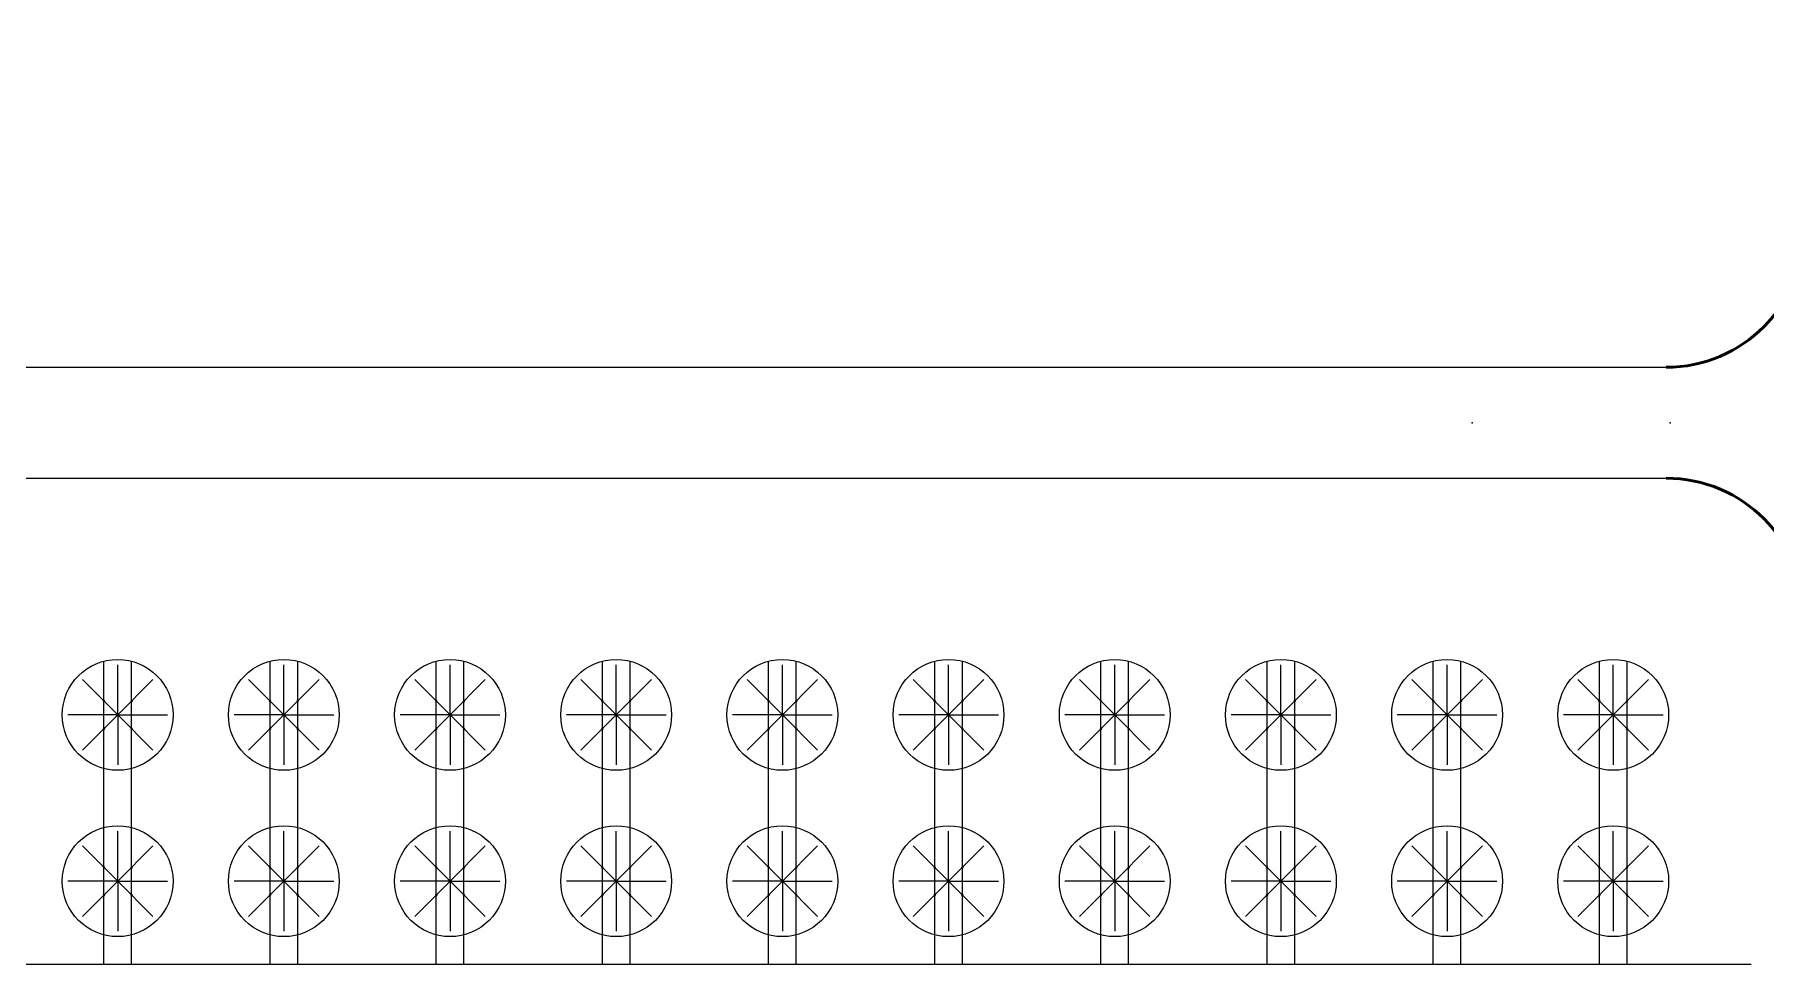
# Model space of a CAD drawing. Header units: metres. Extents: x -1021672 to -1021230, y -2826902 to -2826531.
# Drawn here: x -1021599.4 to -1021536.9, y -2826624.7 to -2826591.1 of the extents above; entities that cross this region are included whole.
import ezdxf

# ---------------------------------------------------------------- set-up
doc = ezdxf.new("R2010")
doc.units = ezdxf.units.M
for name, color, linetype in [('C-BRDG-FOUNDATION', 2, 'Continuous'), ('IRRIG-LATERAL', 6, 'Continuous'), ('PUMP-STATION-1', 40, 'Continuous'), ('TREES', 94, 'Continuous'), ('V-CTRL-BMRK', 150, 'Continuous')]:
    doc.layers.add(name, color=color, linetype=linetype)

# ---------------------------------------------------------------- blocks, each defined once
blk = doc.blocks.new('*U84')
blk.add_line((4000, -14000), (4000, 14000))
at = {"color": 2, "lineweight": 50}
for centre, start, end in [((-7000, 7000), 270, 0), ((-7000, -7000), 0, 90)]:
    blk.add_arc(centre, 5000, start, end, dxfattribs=at)
for p in [(0, 14000), (-14000, 0), (3924, -2743)]:
    blk.add_point(p)
blk = doc.blocks.new('*U85')
for p, q in [((0, 2000), (83050, 2000)), ((0, -2000), (83050, -2000))]:
    blk.add_line(p, q)
blk.add_point((83050, 0))
blk = doc.blocks.new('dripper')
at = {"layer": 'PUMP-STATION-1', "true_color": 0x7aafdf}
h = blk.add_hatch(color=143, dxfattribs=at)
h.dxf.hatch_style = 1
h.paths.add_polyline_path([(-1021243.937, -2826723.087), (-1021243.937, -2826723.101), (-1021243.929, -2826723.109), (-1021243.921, -2826723.102)])
h.paths.add_polyline_path([(-1021243.921, -2826723.102), (-1021243.929, -2826723.109), (-1021243.92, -2826723.117), (-1021243.937, -2826723.133), (-1021243.937, -2826723.147), (-1021243.906, -2826723.117)])
h.paths.add_polyline_path([(-1021243.937, -2826723.133), (-1021243.945, -2826723.125), (-1021243.952, -2826723.132), (-1021243.937, -2826723.147)])
h.paths.add_polyline_path([(-1021243.953, -2826723.117), (-1021243.937, -2826723.101), (-1021243.937, -2826723.087), (-1021243.967, -2826723.117), (-1021243.952, -2826723.132), (-1021243.945, -2826723.125)])
at = {"layer": 'PUMP-STATION-1', "true_color": 0x22346e}
h = blk.add_hatch(color=159, dxfattribs=at)
h.dxf.hatch_style = 1
h.paths.add_polyline_path([(-1021243.937, -2826723.101), (-1021243.953, -2826723.117), (-1021243.945, -2826723.125), (-1021243.937, -2826723.117)])
h.paths.add_polyline_path([(-1021243.937, -2826723.101), (-1021243.937, -2826723.117), (-1021243.929, -2826723.109)])
h.paths.add_polyline_path([(-1021243.92, -2826723.117), (-1021243.929, -2826723.109), (-1021243.937, -2826723.117), (-1021243.937, -2826723.133)])
h.paths.add_polyline_path([(-1021243.937, -2826723.117), (-1021243.945, -2826723.125), (-1021243.937, -2826723.133)])
at = {"layer": 'PUMP-STATION-1', "flags": 128}
for points in [[(-1021243.906, -2826723.117), (-1021243.937, -2826723.087), (-1021243.967, -2826723.117), (-1021243.937, -2826723.147)], [(-1021243.92, -2826723.117), (-1021243.937, -2826723.101), (-1021243.953, -2826723.117), (-1021243.937, -2826723.133)]]:
    blk.add_lwpolyline(points, close=True, dxfattribs=at)
blk = doc.blocks.new('*U2214')
at = {"layer": 'PUMP-STATION-1'}
blk.add_blockref('dripper', (1021243.937, 2826723.117), dxfattribs=at)
blk = doc.blocks.new('*U2215')
at = {"layer": 'PUMP-STATION-1', "color": 0, "linetype": 'ByBlock', "lineweight": -2, "transparency": 16777216}
for p, rotation in [((-1021244.937, -2826723.117), 90.00000000000001), ((-1021244.937, -2826724.117), 180), ((-1021243.937, -2826724.117), 270)]:
    blk.add_blockref('*U2214', p, dxfattribs=dict(at, rotation=rotation))
blk.add_blockref('*U2214', (-1021243.937, -2826723.117), dxfattribs=at)
blk = doc.blocks.new('*U2216')
at = {"layer": 'PUMP-STATION-1'}
blk.add_blockref('dripper', (1021243.937, 2826723.117), dxfattribs=at)
blk = doc.blocks.new('*U2217')
at = {"layer": 'PUMP-STATION-1', "color": 0, "linetype": 'ByBlock', "lineweight": -2, "transparency": 16777216}
for p, rotation in [((-1021244.937, -2826723.117), 90.00000000000001), ((-1021244.937, -2826724.117), 180), ((-1021243.937, -2826724.117), 270)]:
    blk.add_blockref('*U2216', p, dxfattribs=dict(at, rotation=rotation))
blk.add_blockref('*U2216', (-1021243.937, -2826723.117), dxfattribs=at)
blk = doc.blocks.new('*U2190')
at = {"layer": 'PUMP-STATION-1'}
blk.add_blockref('dripper', (1021243.937, 2826723.117), dxfattribs=at)
blk = doc.blocks.new('*U2191')
at = {"layer": 'PUMP-STATION-1', "color": 0, "linetype": 'ByBlock', "lineweight": -2, "transparency": 16777216}
for p, rotation in [((-1021244.937, -2826723.117), 90.00000000000001), ((-1021244.937, -2826724.117), 180), ((-1021243.937, -2826724.117), 270)]:
    blk.add_blockref('*U2190', p, dxfattribs=dict(at, rotation=rotation))
blk.add_blockref('*U2190', (-1021243.937, -2826723.117), dxfattribs=at)
blk = doc.blocks.new('*U2278')
at = {"layer": 'PUMP-STATION-1'}
blk.add_blockref('dripper', (1021243.937, 2826723.117), dxfattribs=at)
blk = doc.blocks.new('*U2279')
at = {"layer": 'PUMP-STATION-1', "color": 0, "linetype": 'ByBlock', "lineweight": -2, "transparency": 16777216}
for p, rotation in [((-1021244.937, -2826723.117), 90.00000000000001), ((-1021244.937, -2826724.117), 180), ((-1021243.937, -2826724.117), 270)]:
    blk.add_blockref('*U2278', p, dxfattribs=dict(at, rotation=rotation))
blk.add_blockref('*U2278', (-1021243.937, -2826723.117), dxfattribs=at)
blk = doc.blocks.new('*U2572')
at = {"layer": 'PUMP-STATION-1'}
blk.add_blockref('dripper', (1021243.937, 2826723.117), dxfattribs=at)
blk = doc.blocks.new('*U2573')
at = {"layer": 'PUMP-STATION-1', "color": 0, "linetype": 'ByBlock', "lineweight": -2, "transparency": 16777216}
for p, rotation in [((-1021244.937, -2826723.117), 90.00000000000001), ((-1021244.937, -2826724.117), 180), ((-1021243.937, -2826724.117), 270)]:
    blk.add_blockref('*U2572', p, dxfattribs=dict(at, rotation=rotation))
blk.add_blockref('*U2572', (-1021243.937, -2826723.117), dxfattribs=at)
blk = doc.blocks.new('*U2574')
at = {"layer": 'PUMP-STATION-1'}
blk.add_blockref('dripper', (1021243.937, 2826723.117), dxfattribs=at)
blk = doc.blocks.new('*U2575')
at = {"layer": 'PUMP-STATION-1', "color": 0, "linetype": 'ByBlock', "lineweight": -2, "transparency": 16777216}
for p, rotation in [((-1021244.937, -2826723.117), 90.00000000000001), ((-1021244.937, -2826724.117), 180), ((-1021243.937, -2826724.117), 270)]:
    blk.add_blockref('*U2574', p, dxfattribs=dict(at, rotation=rotation))
blk.add_blockref('*U2574', (-1021243.937, -2826723.117), dxfattribs=at)
blk = doc.blocks.new('*U2420')
at = {"layer": 'PUMP-STATION-1'}
blk.add_blockref('dripper', (1021243.937, 2826723.117), dxfattribs=at)
blk = doc.blocks.new('*U2421')
at = {"layer": 'PUMP-STATION-1', "color": 0, "linetype": 'ByBlock', "lineweight": -2, "transparency": 16777216}
for p, rotation in [((-1021244.937, -2826723.117), 90.00000000000001), ((-1021244.937, -2826724.117), 180), ((-1021243.937, -2826724.117), 270)]:
    blk.add_blockref('*U2420', p, dxfattribs=dict(at, rotation=rotation))
blk.add_blockref('*U2420', (-1021243.937, -2826723.117), dxfattribs=at)
blk = doc.blocks.new('*U2422')
at = {"layer": 'PUMP-STATION-1'}
blk.add_blockref('dripper', (1021243.937, 2826723.117), dxfattribs=at)
blk = doc.blocks.new('*U2423')
at = {"layer": 'PUMP-STATION-1', "color": 0, "linetype": 'ByBlock', "lineweight": -2, "transparency": 16777216}
for p, rotation in [((-1021244.937, -2826723.117), 90.00000000000001), ((-1021244.937, -2826724.117), 180), ((-1021243.937, -2826724.117), 270)]:
    blk.add_blockref('*U2422', p, dxfattribs=dict(at, rotation=rotation))
blk.add_blockref('*U2422', (-1021243.937, -2826723.117), dxfattribs=at)
blk = doc.blocks.new('*U2468')
at = {"layer": 'PUMP-STATION-1'}
blk.add_blockref('dripper', (1021243.937, 2826723.117), dxfattribs=at)
blk = doc.blocks.new('*U2469')
at = {"layer": 'PUMP-STATION-1', "color": 0, "linetype": 'ByBlock', "lineweight": -2, "transparency": 16777216}
for p, rotation in [((-1021244.937, -2826723.117), 90.00000000000001), ((-1021244.937, -2826724.117), 180), ((-1021243.937, -2826724.117), 270)]:
    blk.add_blockref('*U2468', p, dxfattribs=dict(at, rotation=rotation))
blk.add_blockref('*U2468', (-1021243.937, -2826723.117), dxfattribs=at)
blk = doc.blocks.new('*U2470')
at = {"layer": 'PUMP-STATION-1'}
blk.add_blockref('dripper', (1021243.937, 2826723.117), dxfattribs=at)
blk = doc.blocks.new('*U2471')
at = {"layer": 'PUMP-STATION-1', "color": 0, "linetype": 'ByBlock', "lineweight": -2, "transparency": 16777216}
for p, rotation in [((-1021244.937, -2826723.117), 90.00000000000001), ((-1021244.937, -2826724.117), 180), ((-1021243.937, -2826724.117), 270)]:
    blk.add_blockref('*U2470', p, dxfattribs=dict(at, rotation=rotation))
blk.add_blockref('*U2470', (-1021243.937, -2826723.117), dxfattribs=at)
blk = doc.blocks.new('*U2482')
at = {"layer": 'PUMP-STATION-1'}
blk.add_blockref('dripper', (1021243.937, 2826723.117), dxfattribs=at)
blk = doc.blocks.new('*U2483')
at = {"layer": 'PUMP-STATION-1', "color": 0, "linetype": 'ByBlock', "lineweight": -2, "transparency": 16777216}
for p, rotation in [((-1021244.937, -2826723.117), 90.00000000000001), ((-1021244.937, -2826724.117), 180), ((-1021243.937, -2826724.117), 270)]:
    blk.add_blockref('*U2482', p, dxfattribs=dict(at, rotation=rotation))
blk.add_blockref('*U2482', (-1021243.937, -2826723.117), dxfattribs=at)
blk = doc.blocks.new('*U2484')
at = {"layer": 'PUMP-STATION-1'}
blk.add_blockref('dripper', (1021243.937, 2826723.117), dxfattribs=at)
blk = doc.blocks.new('*U2485')
at = {"layer": 'PUMP-STATION-1', "color": 0, "linetype": 'ByBlock', "lineweight": -2, "transparency": 16777216}
for p, rotation in [((-1021244.937, -2826723.117), 90.00000000000001), ((-1021244.937, -2826724.117), 180), ((-1021243.937, -2826724.117), 270)]:
    blk.add_blockref('*U2484', p, dxfattribs=dict(at, rotation=rotation))
blk.add_blockref('*U2484', (-1021243.937, -2826723.117), dxfattribs=at)
blk = doc.blocks.new('*U2526')
at = {"layer": 'PUMP-STATION-1'}
blk.add_blockref('dripper', (1021243.937, 2826723.117), dxfattribs=at)
blk = doc.blocks.new('*U2527')
at = {"layer": 'PUMP-STATION-1', "color": 0, "linetype": 'ByBlock', "lineweight": -2, "transparency": 16777216}
for p, rotation in [((-1021244.937, -2826723.117), 90.00000000000001), ((-1021244.937, -2826724.117), 180), ((-1021243.937, -2826724.117), 270)]:
    blk.add_blockref('*U2526', p, dxfattribs=dict(at, rotation=rotation))
blk.add_blockref('*U2526', (-1021243.937, -2826723.117), dxfattribs=at)
blk = doc.blocks.new('*U2538')
at = {"layer": 'PUMP-STATION-1'}
blk.add_blockref('dripper', (1021243.937, 2826723.117), dxfattribs=at)
blk = doc.blocks.new('*U2539')
at = {"layer": 'PUMP-STATION-1', "color": 0, "linetype": 'ByBlock', "lineweight": -2, "transparency": 16777216}
for p, rotation in [((-1021244.937, -2826723.117), 90.00000000000001), ((-1021244.937, -2826724.117), 180), ((-1021243.937, -2826724.117), 270)]:
    blk.add_blockref('*U2538', p, dxfattribs=dict(at, rotation=rotation))
blk.add_blockref('*U2538', (-1021243.937, -2826723.117), dxfattribs=at)
blk = doc.blocks.new('*U2602')
at = {"layer": 'PUMP-STATION-1'}
blk.add_blockref('dripper', (1021243.937, 2826723.117), dxfattribs=at)
blk = doc.blocks.new('*U2603')
at = {"layer": 'PUMP-STATION-1', "color": 0, "linetype": 'ByBlock', "lineweight": -2, "transparency": 16777216}
for p, rotation in [((-1021244.937, -2826723.117), 90.00000000000001), ((-1021244.937, -2826724.117), 180), ((-1021243.937, -2826724.117), 270)]:
    blk.add_blockref('*U2602', p, dxfattribs=dict(at, rotation=rotation))
blk.add_blockref('*U2602', (-1021243.937, -2826723.117), dxfattribs=at)
blk = doc.blocks.new('*U2604')
at = {"layer": 'PUMP-STATION-1'}
blk.add_blockref('dripper', (1021243.937, 2826723.117), dxfattribs=at)
blk = doc.blocks.new('*U2605')
at = {"layer": 'PUMP-STATION-1', "color": 0, "linetype": 'ByBlock', "lineweight": -2, "transparency": 16777216}
for p, rotation in [((-1021244.937, -2826723.117), 90.00000000000001), ((-1021244.937, -2826724.117), 180), ((-1021243.937, -2826724.117), 270)]:
    blk.add_blockref('*U2604', p, dxfattribs=dict(at, rotation=rotation))
blk.add_blockref('*U2604', (-1021243.937, -2826723.117), dxfattribs=at)
blk = doc.blocks.new('*U2638')
at = {"layer": 'PUMP-STATION-1'}
blk.add_blockref('dripper', (1021243.937, 2826723.117), dxfattribs=at)
blk = doc.blocks.new('*U2639')
at = {"layer": 'PUMP-STATION-1', "color": 0, "linetype": 'ByBlock', "lineweight": -2, "transparency": 16777216}
for p, rotation in [((-1021244.937, -2826723.117), 90.00000000000001), ((-1021244.937, -2826724.117), 180), ((-1021243.937, -2826724.117), 270)]:
    blk.add_blockref('*U2638', p, dxfattribs=dict(at, rotation=rotation))
blk.add_blockref('*U2638', (-1021243.937, -2826723.117), dxfattribs=at)
blk = doc.blocks.new('*U2640')
at = {"layer": 'PUMP-STATION-1'}
blk.add_blockref('dripper', (1021243.937, 2826723.117), dxfattribs=at)
blk = doc.blocks.new('*U2641')
at = {"layer": 'PUMP-STATION-1', "color": 0, "linetype": 'ByBlock', "lineweight": -2, "transparency": 16777216}
for p, rotation in [((-1021244.937, -2826723.117), 90.00000000000001), ((-1021244.937, -2826724.117), 180), ((-1021243.937, -2826724.117), 270)]:
    blk.add_blockref('*U2640', p, dxfattribs=dict(at, rotation=rotation))
blk.add_blockref('*U2640', (-1021243.937, -2826723.117), dxfattribs=at)
blk = doc.blocks.new('*U2674')
at = {"layer": 'PUMP-STATION-1'}
blk.add_blockref('dripper', (1021243.937, 2826723.117), dxfattribs=at)
blk = doc.blocks.new('*U2675')
at = {"layer": 'PUMP-STATION-1', "color": 0, "linetype": 'ByBlock', "lineweight": -2, "transparency": 16777216}
for p, rotation in [((-1021244.937, -2826723.117), 90.00000000000001), ((-1021244.937, -2826724.117), 180), ((-1021243.937, -2826724.117), 270)]:
    blk.add_blockref('*U2674', p, dxfattribs=dict(at, rotation=rotation))
blk.add_blockref('*U2674', (-1021243.937, -2826723.117), dxfattribs=at)
blk = doc.blocks.new('*U2676')
at = {"layer": 'PUMP-STATION-1'}
blk.add_blockref('dripper', (1021243.937, 2826723.117), dxfattribs=at)
blk = doc.blocks.new('*U2677')
at = {"layer": 'PUMP-STATION-1', "color": 0, "linetype": 'ByBlock', "lineweight": -2, "transparency": 16777216}
for p, rotation in [((-1021244.937, -2826723.117), 90.00000000000001), ((-1021244.937, -2826724.117), 180), ((-1021243.937, -2826724.117), 270)]:
    blk.add_blockref('*U2676', p, dxfattribs=dict(at, rotation=rotation))
blk.add_blockref('*U2676', (-1021243.937, -2826723.117), dxfattribs=at)
blk = doc.blocks.new('MANGO_TREE')
at = {"layer": 'TREES'}
for q in [(-1.273, 1.273), (0, 1.8), (1.273, 1.273), (-1.8, 0), (-1.273, -1.273), (1.8, 0), (0, -1.8), (1.273, -1.273)]:
    blk.add_line((0, 0), q, dxfattribs=at)
blk.add_circle((0, 0), 2, dxfattribs=at)
blk = doc.blocks.new('*U2678')
at = {"rotation": 180}
blk.add_blockref('MANGO_TREE', (0, 0), dxfattribs=at)
blk = doc.blocks.new('*U2679')
at = {"layer": 'PUMP-STATION-1', "color": 0, "linetype": 'ByBlock', "lineweight": -2, "transparency": 16777216}
for p in [(-54, 6), (-48, 6), (-42, 6), (-36, 6), (-30, 6), (-24, 6), (-18, 6), (-12, 6), (-6, 6), (0, 6), (-54, 0), (-48, 0), (-42, 0), (-36, 0), (-30, 0), (-24, 0), (-18, 0), (-12, 0), (-6, 0), (0, 0)]:
    blk.add_blockref('*U2678', p, dxfattribs=at)
blk = doc.blocks.new('B4')
at = {"layer": 'IRRIG-LATERAL'}
blk.add_line((-1021537.454, -2826624.657), (-1021626.437, -2826624.657), dxfattribs=at)
at = {"layer": 'V-CTRL-BMRK'}
for p, q in [((-1021596.937, -2826624.657), (-1021596.937, -2826613.721)), ((-1021595.937, -2826624.657), (-1021595.937, -2826613.721)), ((-1021590.937, -2826624.657), (-1021590.937, -2826613.721)), ((-1021589.937, -2826624.657), (-1021589.937, -2826613.721)), ((-1021584.937, -2826624.657), (-1021584.937, -2826613.721)), ((-1021583.937, -2826624.657), (-1021583.937, -2826613.721)), ((-1021578.937, -2826624.657), (-1021578.937, -2826613.721)), ((-1021577.937, -2826624.657), (-1021577.937, -2826613.721)), ((-1021572.937, -2826624.657), (-1021572.937, -2826613.721)), ((-1021571.937, -2826624.657), (-1021571.937, -2826613.721)), ((-1021566.937, -2826624.657), (-1021566.937, -2826613.721)), ((-1021565.937, -2826624.657), (-1021565.937, -2826613.721)), ((-1021560.937, -2826624.657), (-1021560.937, -2826613.721)), ((-1021559.937, -2826624.657), (-1021559.937, -2826613.721)), ((-1021554.937, -2826624.657), (-1021554.937, -2826613.721)), ((-1021553.937, -2826624.657), (-1021553.937, -2826613.721)), ((-1021548.937, -2826624.657), (-1021548.937, -2826613.721)), ((-1021547.937, -2826624.657), (-1021547.937, -2826613.721)), ((-1021542.937, -2826624.657), (-1021542.937, -2826613.721))]:
    blk.add_line(p, q, dxfattribs=at)
at = {"layer": 'PUMP-STATION-1'}
blk.add_blockref('*U2679', (-1021542.437, -2826621.657), dxfattribs=at)
at = {"layer": 'PUMP-STATION-1', "rotation": 180}
for name, p in [('*U2217', (-2042840.873, -5653339.274)), ('*U2279', (-2042834.873, -5653339.274)), ('*U2575', (-2042828.873, -5653339.274)), ('*U2423', (-2042822.873, -5653339.274)), ('*U2471', (-2042816.873, -5653339.274)), ('*U2485', (-2042810.873, -5653339.274)), ('*U2539', (-2042804.873, -5653339.274)), ('*U2605', (-2042798.873, -5653339.274)), ('*U2641', (-2042792.873, -5653339.274)), ('*U2677', (-2042786.873, -5653339.274)), ('*U2215', (-2042840.873, -5653345.274)), ('*U2191', (-2042834.873, -5653345.274)), ('*U2573', (-2042828.873, -5653345.274)), ('*U2421', (-2042822.873, -5653345.274)), ('*U2469', (-2042816.873, -5653345.274)), ('*U2483', (-2042810.873, -5653345.274)), ('*U2527', (-2042804.873, -5653345.274)), ('*U2603', (-2042798.873, -5653345.274)), ('*U2639', (-2042792.873, -5653345.274)), ('*U2675', (-2042786.873, -5653345.274))]:
    blk.add_blockref(name, p, dxfattribs=at)

msp = doc.modelspace()

# ---------------------------------------------------------------- linework, layer by layer
at = {"layer": 'V-CTRL-BMRK'}
msp.add_line((-1021541.937, -2826624.657), (-1021541.937, -2826613.721), dxfattribs=at)

# ---------------------------------------------------------------- block references
at = {"color": 2, "lineweight": 50, "xscale": 0.001, "yscale": 0.001, "zscale": 0.001, "rotation": 0.00830967938693968}
msp.add_blockref('*U84', (-1021533.529, -2826605.117), dxfattribs=at)
at = {"layer": 'C-BRDG-FOUNDATION', "color": 2, "lineweight": 50, "xscale": 0.001, "yscale": 0.001, "zscale": 0.001}
msp.add_blockref('*U85', (-1021623.431, -2826605.118), dxfattribs=at)
at = {"layer": 'PUMP-STATION-1'}
msp.add_blockref('B4', (0, 0), dxfattribs=at)

doc.saveas('drawing.dxf')
